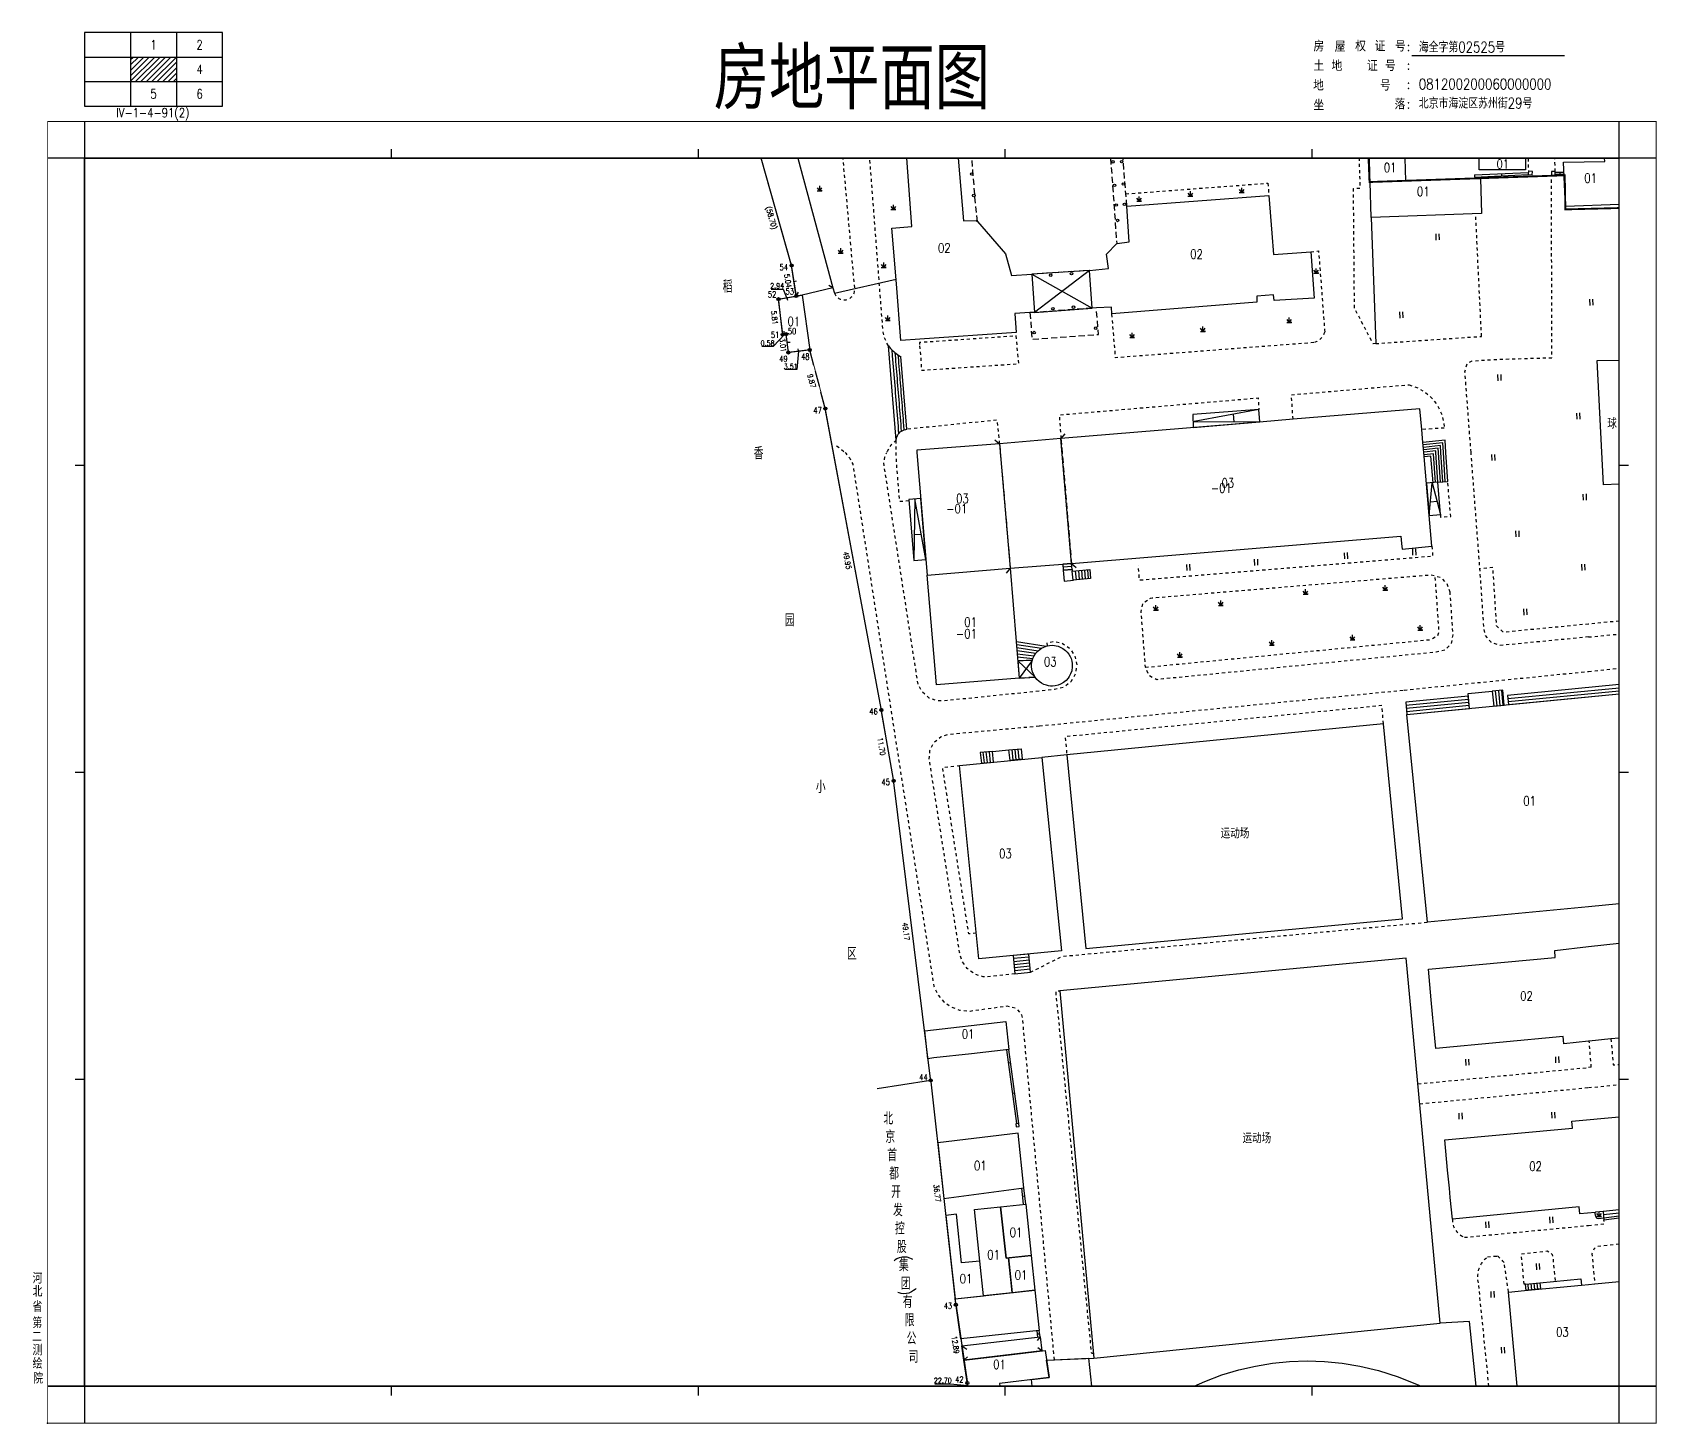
# Model space of a CAD drawing. Extents: x -9390 to -4743, y 24196 to 25839.
# Drawn here: x -7911 to -7382, y 24818 to 25271 of the extents above; entities that cross this region are included whole.
import ezdxf
from ezdxf.enums import TextEntityAlignment as Align

# ---------------------------------------------------------------- set-up
doc = ezdxf.new("R2010")
doc.units = 0
doc.header["$MEASUREMENT"] = 0
for name, pattern in [('X5', [3, 2, -1]), ('X6', [2, 1, -1]), ('X87', [7, 5, -2])]:
    doc.linetypes.add(name, pattern=pattern)
doc.layers.get('0').update_dxf_attribs({"linetype": 'CONTINUOUS'})
for name, color, linetype in [('BOUND', 7, 'CONTINUOUS'), ('DLDW', 14, 'CONTINUOUS'), ('DLSS', 5, 'CONTINUOUS'), ('JMD', 6, 'CONTINUOUS'), ('JZD', 1, 'CONTINUOUS'), ('TK', 7, 'CONTINUOUS'), ('YZH', 2, 'CONTINUOUS'), ('ZBTZ', 5, 'CONTINUOUS')]:
    doc.layers.add(name, color=color, linetype=linetype)
doc.styles.add('1', font='romand.shx', dxfattribs={"width": 0.8, "bigfont": 'hzfs.shx'})
doc.styles.add('HZ', font='rs', dxfattribs={"width": 0.8, "bigfont": 'hztxt'})
doc.styles.add('KHZ', font='rd.shx', dxfattribs={"width": 0.8, "bigfont": 'khz.shx'})
doc.linetypes.add('X19', pattern='A,4.5,[145,symbolx.shx,S=1,R=0,X=0,Y=1],4.5,-0.5,[146,symbolx.shx,S=1,R=0,X=0,Y=0],-0.5', length=10)
doc.linetypes.add('X20', pattern='A,4.5,[145,symbolx.shx,S=1,R=0,X=0,Y=0],4.5,-0.5,[146,symbolx.shx,S=1,R=0,X=0,Y=0],-0.5', length=10)
doc.linetypes.add('X71', pattern='A,5,[150,symbolx.shx,S=1,R=0,X=0,Y=1],5', length=10)
doc.linetypes.add('X72', pattern='A,5,[150,symbolx.shx,S=1,R=0,X=0,Y=0],5', length=10)
doc.linetypes.add('X79', pattern='A,5,[150,symbolx.shx,S=1,R=0,X=0,Y=0],5,[149,symbolx.shx,S=0.25,R=0,X=0,Y=-0.5],1e-08', length=10)

# ---------------------------------------------------------------- blocks, each defined once
blk = doc.blocks.new('GC520')
for p, q in [((-0.56, -1), (-0.56, 1)), ((0.44, -1), (0.44, 1))]:
    blk.add_line(p, q)
blk = doc.blocks.new('GC124')
for p, q in [((0, -0.8), (-0.75, 0.2)), ((0, -0.8), (0, 0.8)), ((0, -0.8), (0.75, 0.2)), ((-0.8, -0.8), (0.75, -0.8)), ((0.8, -0.8), (0, -0.8))]:
    blk.add_line(p, q)
blk = doc.blocks.new('A$C66C8112C')
at = {"linetype": 'CONTINUOUS'}
for p, q in [((12.15, 424.15), (12.15, 0.15)), ((12.15, 424.15), (12.15, 0.15)), ((512.15, 0.15), (512.15, 424.15)), ((512.15, 0.15), (512.15, 424.15)), ((524.15, 412.15), (0.15, 412.15)), ((524.15, 412.15), (0.15, 412.15)), ((524.15, 12.15), (0.15, 12.15)), ((0.15, 12.15), (524.15, 12.15)), ((0.15, 12.15), (524.15, 12.15))]:
    blk.add_line(p, q, dxfattribs=at)
at = {"linetype": 'CONTINUOUS', "const_width": 0.3, "flags": 128}
blk.add_lwpolyline([(0.15, 0.15), (524.15, 0.15), (524.15, 424.15), (0.15, 424.15)], close=True, dxfattribs=at)
at = {"linetype": 'CONTINUOUS', "flags": 128}
for points in [[(112.15, 412.15), (112.15, 415.15)], [(212.15, 412.15), (212.15, 415.15)], [(312.15, 412.15), (312.15, 415.15)], [(412.15, 412.15), (412.15, 415.15)], [(9.15, 312.15), (12.15, 312.15)], [(512.15, 312.15), (515.15, 312.15)], [(9.15, 212.15), (12.15, 212.15)], [(512.15, 212.15), (515.15, 212.15)], [(9.15, 112.15), (12.15, 112.15)], [(512.15, 112.15), (515.15, 112.15)], [(112.15, 9.15), (112.15, 12.15)], [(212.15, 9.15), (212.15, 12.15)], [(312.15, 9.15), (312.15, 12.15)], [(412.15, 9.15), (412.15, 12.15)]]:
    blk.add_lwpolyline(points, dxfattribs=at)

msp = doc.modelspace()

# ---------------------------------------------------------------- linework, layer by layer
at = {"linetype": 'X87', "const_width": 0.6}
msp.add_lwpolyline([(-7394.36, 25214.24), (-7411.9, 25213.79), (-7412.1, 25224.9), (-7475.72, 25222.71), (-7476.03, 25230.43)], dxfattribs=at)
at = {"linetype": 'CONTINUOUS', "flags": 128}
msp.add_lwpolyline([(-7617.32, 24831.19), (-7612.34, 24831.19), (-7606.62, 24830.61)], dxfattribs=at)
at = {"layer": 'BOUND', "linetype": 'CONTINUOUS', "flags": 128}
for points in [[(-7566.97, 25193.91), (-7585.71, 25192.66), (-7584.82, 25180.21), (-7566.02, 25181.66)], [(-7596.25, 25137.44), (-7592.76, 25096.87), (-7572.82, 25098.46), (-7576.23, 25139.17)], [(-7572.62, 25096.47), (-7572.82, 25098.46), (-7575.63, 25098.23), (-7575.48, 25096.23)], [(-7566.56, 25093.56), (-7572.26, 25092.98), (-7572.57, 25095.96), (-7566.8, 25096.45)], [(-7463.91, 25053.27), (-7463.56, 25049.28), (-7443.13, 25051.24), (-7443.52, 25055.25)], [(-7432.31, 25057.16), (-7435.73, 25056.81), (-7435.26, 25052), (-7431.85, 25052.33)], [(-7602.16, 25033.37), (-7598.19, 25033.75), (-7598.57, 25037.23), (-7602.54, 25036.88)], [(-7588.83, 25034.65), (-7592.81, 25034.23), (-7593.17, 25037.71), (-7589.19, 25038.07)], [(-7586.17, 24965.28), (-7586.75, 24971.22), (-7591.79, 24970.73), (-7591.21, 24964.78)], [(-7424.88, 24863.71), (-7420.19, 24864.15), (-7420, 24862.11), (-7424.69, 24861.66)]]:
    msp.add_lwpolyline(points, close=True, dxfattribs=at)
at = {"layer": 'BOUND', "linetype": 'CONTINUOUS'}
msp.add_lwpolyline([(-7585.48, 25063.02), (-7585.7, 25063.97), (-7585.8, 25064.82), (-7585.79, 25065.69), (-7585.59, 25066.88), (-7590.33, 25066.73), (-7589.88, 25061.08), (-7584.69, 25061.46)], close=True, dxfattribs=at)
at = {"layer": 'BOUND', "linetype": 'CONTINUOUS', "flags": 128}
for points in [[(-7394.36, 25059.01), (-7430.76, 25055.45)], [(-7430.76, 25055.45), (-7430.47, 25052.46), (-7394.36, 25055.93)], [(-7394.36, 24887.84), (-7399.55, 24887.31), (-7399.33, 24884.64), (-7394.36, 24885.23)]]:
    msp.add_lwpolyline(points, dxfattribs=at)
at = {"layer": 'DLDW', "linetype": 'CONTINUOUS', "flags": 128}
for points in [[(-7511.45, 25144.55), (-7511.79, 25148.65), (-7533.29, 25146.94), (-7533.13, 25142.74)], [(-7456.29, 25114.09), (-7452.59, 25114.41), (-7453.44, 25124.9), (-7457.19, 25124.58)], [(-7621.92, 25119.62), (-7625.84, 25119.31), (-7624.16, 25099.38), (-7620.28, 25099.7)], [(-7584.71, 24861.67), (-7583.3, 24848.55), (-7608.84, 24845.81), (-7610.7, 24858.88)]]:
    msp.add_lwpolyline(points, close=True, dxfattribs=at)
for points in [[(-7511.79, 25148.65), (-7532.89, 25144.75), (-7511.45, 25144.55)], [(-7520.14, 25147.11), (-7519.93, 25144.63)], [(-7456.29, 25114.09), (-7455.34, 25124.74), (-7452.59, 25114.41)], [(-7620.28, 25099.7), (-7623.88, 25119.47), (-7624.16, 25099.38)], [(-7455.89, 25118.54), (-7453.74, 25118.71)], [(-7624.04, 25107.88), (-7621.79, 25107.97)], [(-7585.62, 24830.43), (-7585.84, 24832.57), (-7580.09, 24833.28), (-7580.92, 24838.89), (-7567.26, 24839.54)], [(-7567.26, 24839.54), (-7566.26, 24830.43)], [(-7532.85, 24830.43), (-7529.37, 24832.01), (-7523.79, 24834.1), (-7518.32, 24835.74), (-7512.85, 24837), (-7507.37, 24837.9), (-7501.82, 24838.45), (-7496.08, 24838.65), (-7490.39, 24838.48), (-7484.65, 24837.92), (-7478.92, 24836.98), (-7472.74, 24835.52), (-7466.33, 24833.49), (-7459.68, 24830.79), (-7458.97, 24830.43)]]:
    msp.add_lwpolyline(points, dxfattribs=at)
at = {"layer": 'DLSS', "linetype": 'X6', "flags": 128}
for points in [[(-7649.99, 25186.52), (-7649.99, 25186.52), (-7649.99, 25186.52), (-7649.91, 25186.29), (-7649.67, 25185.85), (-7649.36, 25185.45), (-7649.01, 25185.1), (-7648.6, 25184.81), (-7648.16, 25184.58), (-7647.69, 25184.42), (-7647.2, 25184.32), (-7646.7, 25184.3), (-7646.2, 25184.36), (-7645.72, 25184.48), (-7645.26, 25184.68), (-7644.83, 25184.94), (-7644.45, 25185.26), (-7644.12, 25185.63), (-7643.84, 25186.05), (-7643.63, 25186.5), (-7643.49, 25186.98), (-7643.42, 25187.47), (-7643.42, 25187.97), (-7643.42, 25188), (-7647.22, 25230.43)], [(-7632.38, 25169.33), (-7632.97, 25170.27), (-7633.73, 25171.99), (-7634.16, 25173.77), (-7634.28, 25175.02), (-7635.42, 25189.82), (-7638.51, 25230.43)], [(-7473.69, 25170.08), (-7474.54, 25170.01), (-7480.61, 25181.63), (-7480.94, 25220.58), (-7478.72, 25220.76), (-7479.01, 25230.43)], [(-7424.02, 25230.43), (-7424.04, 25227.2), (-7423.92, 25226.25)], [(-7415.18, 25226.15), (-7415.35, 25230.43)], [(-7442.63, 25134.64), (-7444.63, 25160.89), (-7443.85, 25163.65), (-7442.31, 25164.44), (-7433.26, 25164.99), (-7416.28, 25165.48), (-7416.45, 25225.01)], [(-7494.86, 25200.02), (-7492.33, 25200.26), (-7491.49, 25189.47), (-7490.36, 25174.54), (-7490.31, 25173.88)], [(-7493.86, 25170.39), (-7501.08, 25169.83), (-7517.03, 25168.63), (-7534.89, 25167.24), (-7554.77, 25165.74), (-7558.44, 25165.45), (-7559.64, 25179.73)], [(-7490.31, 25173.88), (-7490.37, 25173.69), (-7490.55, 25173.22), (-7490.77, 25172.77), (-7491.04, 25172.35), (-7491.35, 25171.96), (-7491.7, 25171.59), (-7492.08, 25171.27), (-7492.49, 25170.99), (-7492.92, 25170.74), (-7493.38, 25170.55), (-7493.86, 25170.39)], [(-7500.64, 25145.44), (-7501.14, 25153.41), (-7462.84, 25156.68)], [(-7462.84, 25156.68), (-7460.02, 25155.68), (-7457.45, 25154.15), (-7455.23, 25152.13), (-7453.45, 25149.72), (-7452.19, 25147.01), (-7451.49, 25144.09), (-7451.35, 25142.57)], [(-7576.12, 25139.18), (-7576.69, 25146.86), (-7511.99, 25152.39), (-7511.79, 25148.65)], [(-7596.21, 25137.44), (-7597, 25145.16), (-7626.49, 25142.15)], [(-7451.35, 25142.57), (-7458.66, 25142.08)], [(-7629.87, 25138.65), (-7631.69, 25136.96), (-7632.89, 25134.9), (-7633.01, 25134.64)], [(-7625.81, 25118.83), (-7628.76, 25118.59), (-7629.77, 25130.98), (-7629.9, 25133.18), (-7629.88, 25134.64), (-7629.87, 25138.65)], [(-7649.33, 25136.79), (-7648.12, 25135.99), (-7646.59, 25134.64)], [(-7646.59, 25134.64), (-7646.37, 25134.4), (-7645.07, 25132.71), (-7644.06, 25130.83), (-7617.68, 24960.8), (-7616.43, 24958.08), (-7614.52, 24955.78), (-7612.09, 24954.03), (-7609.3, 24952.96), (-7606.32, 24952.64), (-7605.86, 24952.66), (-7593.84, 24954.31), (-7590.97, 24953.69), (-7589.09, 24951.42), (-7588.82, 24949.96), (-7578.46, 24839)], [(-7580.59, 25071.64), (-7580.74, 25072.67), (-7578.72, 25073.03), (-7575.79, 25072.52), (-7573.37, 25070.78), (-7571.74, 25068.28), (-7571.09, 25065.37), (-7571.58, 25062.43), (-7573.07, 25059.85), (-7575.43, 25058.04), (-7578.34, 25057.36), (-7614.61, 25053.65), (-7616.3, 25053.68), (-7619.13, 25054.61), (-7621.41, 25056.54), (-7622.81, 25059.17), (-7633.98, 25131.29), (-7633.57, 25133.14), (-7633.01, 25134.64)], [(-7404.35, 25074.5), (-7433.37, 25071.71), (-7436.12, 25072.76), (-7438, 25075.05), (-7438.48, 25077.98), (-7439.74, 25096.7), (-7442.63, 25134.64)], [(-7452.59, 25114.41), (-7452.55, 25113.56), (-7449.27, 25113.8), (-7450.25, 25125.18)], [(-7455.43, 25104.06), (-7455.12, 25100.78), (-7550.63, 25092.95), (-7551.1, 25097.84)], [(-7449.57, 25089.26), (-7448.61, 25075.19), (-7449.09, 25072.38), (-7451.1, 25070.22), (-7453.98, 25069.55), (-7542.88, 25060.83), (-7544.98, 25060.56), (-7547.59, 25061.91), (-7548.7, 25064.63), (-7550.11, 25082.75), (-7549.54, 25085.61), (-7547.08, 25087.19), (-7546.56, 25087.24), (-7455.61, 25094.77), (-7452.74, 25094.01), (-7450.55, 25091.99), (-7449.57, 25089.26)], [(-7394.36, 25079.68), (-7404.35, 25078.71), (-7431.57, 25076.08), (-7432.24, 25076.15), (-7434.3, 25078.13), (-7435.5, 25097.14), (-7439.74, 25096.7)], [(-7548.7, 25064.63), (-7455.99, 25073.64), (-7453.46, 25074.98), (-7453.05, 25076.33), (-7454.33, 25094.43)], [(-7404.35, 25074.5), (-7394.36, 25075.45)], [(-7464.42, 25057.21), (-7404.35, 25063.29)], [(-7404.35, 25063.29), (-7394.36, 25064.3)], [(-7583.23, 25045.54), (-7464.42, 25057.21)], [(-7471.15, 25046.18), (-7471.69, 25052.14), (-7574.87, 25042), (-7574.33, 25036.06)], [(-7591.21, 24964.78), (-7600.62, 24963.7), (-7601.55, 24963.78), (-7604.39, 24964.69), (-7606.79, 24966.47), (-7608.48, 24968.93), (-7609.27, 24971.81), (-7619.13, 25034.57), (-7618.95, 25037.54), (-7617.6, 25040.19), (-7615.29, 25042.08), (-7612.94, 25042.82), (-7583.23, 25045.54)], [(-7603.86, 24978.02), (-7606.27, 24977.78), (-7614.8, 25031.95), (-7609.28, 25032.69)], [(-7586.17, 24965.28), (-7575.92, 24970.46), (-7456.81, 24981.59)], [(-7565.62, 24841.09), (-7566.23, 24841.04), (-7577.87, 24959.13), (-7576.58, 24959.22)], [(-7403.47, 24934.35), (-7404.13, 24942.81)], [(-7397.07, 24943.57), (-7396.29, 24935.09), (-7394.36, 24935.27)], [(-7459.92, 24928.92), (-7404.35, 24934.26)], [(-7403.47, 24934.35), (-7404.35, 24934.26)], [(-7459.32, 24922.43), (-7404.35, 24927.71)], [(-7404.35, 24927.71), (-7394.36, 24928.67)], [(-7448.72, 24884.88), (-7448.72, 24884.38), (-7448.68, 24883.88), (-7448.59, 24883.39), (-7448.47, 24882.91), (-7448.31, 24882.43), (-7448.11, 24881.98), (-7447.87, 24881.54), (-7447.6, 24881.12), (-7447.29, 24880.72), (-7446.96, 24880.35), (-7446.59, 24880.01), (-7446.2, 24879.7), (-7445.78, 24879.42), (-7445.35, 24879.18), (-7444.8, 24878.94)], [(-7404.35, 24882.8), (-7399.21, 24883.29), (-7399.33, 24884.64)], [(-7444.8, 24878.94), (-7404.35, 24882.8)], [(-7440.21, 24864.1), (-7440.31, 24864.59), (-7440.38, 24865.08), (-7440.43, 24865.58), (-7440.44, 24866.08), (-7440.42, 24866.58), (-7440.37, 24867.08), (-7440.3, 24867.57), (-7440.19, 24868.06), (-7440.05, 24868.54), (-7439.89, 24869.01), (-7439.7, 24869.47), (-7439.47, 24869.92), (-7439.23, 24870.36), (-7438.96, 24870.78), (-7438.66, 24871.18), (-7438.34, 24871.56), (-7437.99, 24871.93), (-7437.63, 24872.27), (-7437.26, 24872.58)], [(-7437.26, 24872.58), (-7434.13, 24872.84)], [(-7431.83, 24870.75), (-7432.24, 24871.21), (-7432.59, 24871.57), (-7432.95, 24871.91), (-7433.33, 24872.24), (-7433.72, 24872.55), (-7434.13, 24872.84)], [(-7425.32, 24863.67), (-7426.27, 24873.59), (-7417.89, 24874.5), (-7416.85, 24874.02), (-7416.21, 24873.34), (-7415.98, 24872.38), (-7415.24, 24864.62)], [(-7394.36, 24876.67), (-7401.58, 24875.95), (-7402.63, 24875.12), (-7403.26, 24873.51), (-7402.33, 24863.8)], [(-7430.45, 24861.11), (-7431.83, 24870.75)], [(-7436.82, 24830.43), (-7440.21, 24864.1)], [(-7424.88, 24863.71), (-7425.32, 24863.67)]]:
    msp.add_lwpolyline(points, dxfattribs=at)
at = {"layer": 'DLSS', "linetype": 'X6'}
for points in [[(-7555.1, 25218.86), (-7508.81, 25222.34)], [(-7508.81, 25222.34), (-7508.5, 25218.36)], [(-7473.69, 25170.08), (-7439.22, 25172.44), (-7441.14, 25212.41)]]:
    msp.add_lwpolyline(points, dxfattribs=at)
at = {"layer": 'DLSS', "linetype": 'X6', "flags": 128}
msp.add_lwpolyline([(-7622.27, 25169.4), (-7621.92, 25165.45), (-7621.69, 25161.39), (-7611.87, 25162.04), (-7597, 25163.06), (-7589.97, 25163.54), (-7590.81, 25172.56), (-7604.68, 25171.6), (-7622.28, 25170.4)], close=True, dxfattribs=at)
at = {"layer": 'JMD', "linetype": 'CONTINUOUS'}
for p, q in [((-7662.45, 25185.56), (-7661.75, 25186.79)), ((-7650.52, 25188.22), (-7651.89, 25189.03)), ((-7583.05, 24846.53), (-7584.04, 24845.27)), ((-7608.51, 24843.53), (-7606.93, 24842.47)), ((-7582.49, 24841.97), (-7583.76, 24842.96)), ((-7607.83, 24838.87), (-7606.66, 24840.05))]:
    msp.add_line(p, q, dxfattribs=at)
at = {"layer": 'JMD', "linetype": 'CONTINUOUS', "flags": 128}
msp.add_lwpolyline([(-7661.98, 25230.43), (-7650.52, 25188.22), (-7660.58, 25185.81), (-7662.45, 25185.56), (-7662.45, 25185.56), (-7664.01, 25195.51), (-7664.01, 25195.51), (-7664.01, 25195.51), (-7664.01, 25195.51), (-7664.01, 25195.51), (-7664.01, 25195.51), (-7673.93, 25230.43)], dxfattribs=at)
at = {"layer": 'JMD', "linetype": 'CONTINUOUS'}
for points in [[(-7631.33, 25207.71), (-7624.81, 25208.25), (-7626.47, 25230.43)], [(-7609.76, 25230.43), (-7608.03, 25210.02), (-7603.85, 25210.19), (-7603.47, 25209.81), (-7594.35, 25199.3), (-7592.36, 25192.24), (-7585.71, 25192.66), (-7584.82, 25180.21), (-7586.34, 25180.16), (-7591.28, 25179.86), (-7590.87, 25173.7), (-7622.21, 25171.48), (-7628.41, 25171.07), (-7629.84, 25189.55), (-7631.33, 25207.71)], [(-7464.22, 25230.43), (-7463.98, 25223.11), (-7475.49, 25222.69), (-7475.57, 25224.94), (-7475.76, 25230.43)], [(-7439.99, 25226.7), (-7439.97, 25230.43)], [(-7424.88, 25230.43), (-7424.86, 25226.7), (-7430.12, 25226.72), (-7439.99, 25226.7)], [(-7411.88, 25214.77), (-7412.51, 25229.23), (-7399.09, 25229.35), (-7399.12, 25230.43)], [(-7394.36, 25215.36), (-7411.88, 25214.77)], [(-7404.35, 24986.58), (-7456.81, 24981.59), (-7463.56, 25049.28), (-7404.35, 25054.97), (-7394.36, 25055.93)], [(-7394.36, 24987.53), (-7404.35, 24986.58)], [(-7394.36, 24943.86), (-7397.07, 24943.57), (-7404.13, 24942.81), (-7404.35, 24942.79), (-7412.38, 24941.92), (-7412.65, 24944.33), (-7454.15, 24940.49), (-7454.76, 24947.16), (-7455.1, 24950.39), (-7455.23, 24951.6), (-7455.64, 24956.3), (-7456.53, 24966.26), (-7415.23, 24970.1), (-7415.37, 24972.39), (-7404.35, 24973.63)], [(-7404.35, 24973.63), (-7394.36, 24974.75)], [(-7407.15, 24886.56), (-7407.42, 24888.85), (-7448.72, 24884.88), (-7449.4, 24891.87), (-7449.67, 24894.91), (-7449.8, 24895.93), (-7450.28, 24900.82), (-7451.23, 24910.66), (-7409.56, 24914.48), (-7409.82, 24916.78), (-7394.36, 24918.2)], [(-7394.36, 24887.84), (-7399.55, 24887.31), (-7402.09, 24887.09), (-7402.22, 24887.07), (-7407.15, 24886.56)], [(-7427.6, 24830.43), (-7430.45, 24861.11), (-7425.24, 24861.61), (-7406.67, 24863.38), (-7404.35, 24863.61)], [(-7404.35, 24863.61), (-7402.33, 24863.8), (-7394.36, 24864.56)], [(-7607.83, 24838.87), (-7594.84, 24840.46), (-7581.39, 24842.11), (-7580.09, 24833.28), (-7596.25, 24831.3), (-7596.13, 24830.43)], [(-7606.6, 24830.43), (-7607.83, 24838.87)]]:
    msp.add_lwpolyline(points, dxfattribs=at)
for points in [[(-7475.49, 25222.69), (-7463.98, 25223.11), (-7439.53, 25223.85), (-7439.53, 25223.85), (-7439.19, 25212.48), (-7475.19, 25211.14)], [(-7566.97, 25193.91), (-7560.77, 25194.52), (-7561.38, 25199.22), (-7558.07, 25202.7), (-7557.88, 25202.7), (-7554.02, 25203.19), (-7554.78, 25214.87), (-7508.5, 25218.36), (-7507.55, 25206.1), (-7507.01, 25199.12), (-7494.86, 25200.02), (-7493.79, 25184.91), (-7506.83, 25184.07), (-7507.01, 25185.91), (-7512.4, 25185.49), (-7512.41, 25183.59), (-7559.64, 25179.73), (-7559.82, 25181.95), (-7564.69, 25181.72), (-7566.02, 25181.66)], [(-7668.25, 25184.55), (-7662.45, 25185.56), (-7662.73, 25185.52), (-7660.58, 25185.81), (-7658.07, 25168), (-7665.03, 25167.17), (-7665.74, 25173.15), (-7666.9, 25173.02)], [(-7619.86, 25094.59), (-7592.76, 25096.87), (-7589.88, 25061.08), (-7616.79, 25058.87)], [(-7585.8, 25064.82), (-7585.79, 25065.69), (-7585.59, 25066.88), (-7585.39, 25067.49), (-7584.99, 25068.36), (-7584.43, 25069.21), (-7583.67, 25070.04), (-7582.63, 25070.82), (-7581.05, 25071.52), (-7580.59, 25071.64), (-7579.93, 25071.75), (-7578.97, 25071.79), (-7577.13, 25071.47), (-7575.61, 25070.76), (-7574.73, 25070.09), (-7574.18, 25069.54), (-7573.7, 25068.92), (-7573.23, 25068.12), (-7572.94, 25067.46), (-7572.69, 25066.62), (-7572.57, 25065.91), (-7572.54, 25064.77), (-7572.74, 25063.5), (-7573.09, 25062.48), (-7573.56, 25061.6), (-7573.94, 25061.06), (-7574.59, 25060.35), (-7575.38, 25059.71), (-7576.35, 25059.14), (-7577.1, 25058.85), (-7578.1, 25058.6), (-7578.98, 25058.52), (-7579.68, 25058.53), (-7580.34, 25058.62), (-7580.98, 25058.76), (-7581.83, 25059.07), (-7582.56, 25059.44), (-7583.37, 25060.01), (-7584.1, 25060.7), (-7584.69, 25061.46), (-7585.07, 25062.21), (-7585.48, 25063.02), (-7585.7, 25063.97)], [(-7609.28, 25032.69), (-7582.5, 25035.26), (-7576.1, 24972.25), (-7603.03, 24969.64)], [(-7620.63, 24946.22), (-7594.2, 24949.2), (-7593.23, 24940.11), (-7605.38, 24938.74), (-7617.62, 24937.36), (-7619.66, 24937.13)], [(-7602.64, 24871.21), (-7604.43, 24887.97), (-7595.88, 24888.89), (-7594.08, 24872.13), (-7593.38, 24872.2), (-7592.16, 24860.87), (-7601.42, 24859.88)], [(-7602.64, 24871.21), (-7608.6, 24870.57), (-7610.31, 24886.47), (-7613.75, 24886.05), (-7610.7, 24858.88), (-7601.42, 24859.88)]]:
    msp.add_lwpolyline(points, close=True, dxfattribs=at)
at = {"layer": 'JMD', "linetype": 'CONTINUOUS', "flags": 128}
for points in [[(-7458.05, 25134.64), (-7458.32, 25137.84), (-7458.66, 25142.08), (-7459.27, 25148.87), (-7500.64, 25145.44), (-7511.57, 25144.53), (-7576.23, 25139.17), (-7596.25, 25137.44), (-7623.2, 25135.31), (-7623.15, 25134.64), (-7619.86, 25094.59), (-7592.76, 25096.87), (-7572.82, 25098.46), (-7465.46, 25107.34), (-7465.24, 25104.96), (-7465.07, 25103.16), (-7455.43, 25104.06), (-7456.29, 25114.09)], [(-7616.4, 24909.66), (-7614.37, 24891.61), (-7588.29, 24895.05), (-7590.17, 24912.9)], [(-7595.88, 24888.89), (-7587.73, 24889.77), (-7585.92, 24873.01), (-7594.08, 24872.13)], [(-7593.38, 24872.2), (-7585.92, 24873.01), (-7584.71, 24861.67), (-7592.16, 24860.87), (-7592.62, 24865.15)], [(-7608.51, 24843.53), (-7583.05, 24846.53), (-7582.49, 24841.97), (-7607.83, 24838.87), (-7608.51, 24843.53)]]:
    msp.add_lwpolyline(points, close=True, dxfattribs=at)
at = {"layer": 'JZD', "linetype": 'CONTINUOUS', "const_width": 0.3, "flags": 128}
for points in [[(-7664.15, 25195.99), (-7673.93, 25230.43)], [(-7662.53, 25186.05), (-7663.94, 25195.01)], [(-7667.75, 25184.63), (-7662.95, 25185.47)], [(-7666.95, 25173.51), (-7668.19, 25184.05)], [(-7666.24, 25173.09), (-7666.4, 25173.07)], [(-7665.09, 25167.67), (-7665.68, 25172.66)], [(-7658.56, 25167.94), (-7664.53, 25167.23)], [(-7634.82, 25051.19), (-7652.91, 25148.42)], [(-7630.84, 25028.12), (-7634.65, 25050.2)], [(-7618.74, 24930.54), (-7630.7, 25027.13)], [(-7610.54, 24857.46), (-7618.63, 24929.54)], [(-7606.81, 24831.95), (-7610.41, 24856.47)], [(-7606.59, 24830.43), (-7606.66, 24830.96)]]:
    msp.add_lwpolyline(points, dxfattribs=at)
at = {"layer": 'JZD', "linetype": 'X72', "flags": 128}
for points in [[(-7664.15, 25195.99), (-7673.93, 25230.43)], [(-7662.53, 25186.05), (-7663.94, 25195.01)], [(-7666.95, 25173.51), (-7668.19, 25184.05)]]:
    msp.add_lwpolyline(points, dxfattribs=at)
at = {"layer": 'JZD', "linetype": 'CONTINUOUS', "flags": 128}
for points in [[(-7663.16, 25190.34), (-7662.37, 25190.47)], [(-7670.68, 25187.85), (-7666.69, 25187.85), (-7665.68, 25185.05)], [(-7665.52, 25185.01), (-7665.34, 25184.2)], [(-7673.67, 25169.26), (-7669.84, 25169.26), (-7666.25, 25173.01)], [(-7666.29, 25173.12), (-7666.44, 25174.11)], [(-7665.38, 25170.51), (-7664.42, 25170.59)], [(-7661.7, 25167.56), (-7662.28, 25161.61), (-7666.15, 25161.61)], [(-7661.74, 25167.69), (-7661.85, 25168.42)], [(-7619.43, 24929.88), (-7636.07, 24927.34)]]:
    msp.add_lwpolyline(points, dxfattribs=at)
at = {"layer": 'JZD', "linetype": 'X87', "const_width": 0.3, "flags": 128}
msp.add_lwpolyline([(-7653.13, 25149.39), (-7657.94, 25167.51)], dxfattribs=at)
at = {"layer": 'JZD', "linetype": 'X87', "flags": 128}
msp.add_lwpolyline([(-7653.13, 25149.39), (-7657.94, 25167.51)], dxfattribs=at)
at = {"layer": 'JZD', "linetype": 'X79', "flags": 128}
for points in [[(-7634.82, 25051.19), (-7652.91, 25148.42)], [(-7630.84, 25028.12), (-7634.65, 25050.2)], [(-7618.74, 24930.54), (-7630.7, 25027.13)]]:
    msp.add_lwpolyline(points, dxfattribs=at)
at = {"layer": 'JZD', "linetype": 'X71', "flags": 128}
for points in [[(-7618.63, 24929.54), (-7610.54, 24857.46)], [(-7610.41, 24856.47), (-7606.81, 24831.95)], [(-7606.66, 24830.96), (-7606.59, 24830.43)]]:
    msp.add_lwpolyline(points, dxfattribs=at)
at = {"layer": 'JZD', "linetype": 'CONTINUOUS'}
for centre, radius in [((-7664.01, 25195.51), 0.5), ((-7664.01, 25195.51), 0.4), ((-7664.01, 25195.51), 0.4), ((-7664.01, 25195.51), 0.4), ((-7668.25, 25184.55), 0.5), ((-7668.25, 25184.55), 0.4), ((-7668.25, 25184.55), 0.4), ((-7662.45, 25185.56), 0.5), ((-7662.45, 25185.56), 0.4), ((-7662.45, 25185.56), 0.4), ((-7666.9, 25173.02), 0.5), ((-7666.9, 25173.02), 0.4), ((-7666.9, 25173.02), 0.4), ((-7665.74, 25173.15), 0.5), ((-7665.74, 25173.15), 0.4), ((-7665.74, 25173.15), 0.4), ((-7665.03, 25167.17), 0.5), ((-7665.03, 25167.17), 0.4), ((-7665.03, 25167.17), 0.4), ((-7658.07, 25168), 0.5), ((-7658.07, 25168), 0.4), ((-7658.07, 25168), 0.4), ((-7653, 25148.91), 0.5), ((-7653, 25148.91), 0.4), ((-7653, 25148.91), 0.4), ((-7634.73, 25050.7), 0.5), ((-7634.73, 25050.7), 0.4), ((-7634.73, 25050.7), 0.4), ((-7630.76, 25027.63), 0.5), ((-7630.76, 25027.63), 0.4), ((-7630.76, 25027.63), 0.4), ((-7618.68, 24930.04), 0.5), ((-7618.68, 24930.04), 0.5), ((-7618.68, 24930.04), 0.4), ((-7610.48, 24856.97), 0.5), ((-7610.48, 24856.97), 0.5), ((-7606.74, 24831.46), 0.5), ((-7606.74, 24831.46), 0.5)]:
    msp.add_circle(centre, radius, dxfattribs=at)
for p in [(-7664.01, 25195.51), (-7664.01, 25195.51), (-7664.01, 25195.51), (-7662.45, 25185.56), (-7662.45, 25185.56), (-7662.45, 25185.56), (-7662.45, 25185.56), (-7662.45, 25185.56), (-7662.45, 25185.56), (-7668.25, 25184.55), (-7668.25, 25184.55), (-7668.25, 25184.55), (-7668.25, 25184.55), (-7668.25, 25184.55), (-7668.25, 25184.55), (-7666.9, 25173.02), (-7666.9, 25173.02), (-7666.9, 25173.02), (-7666.9, 25173.02), (-7666.9, 25173.02), (-7666.9, 25173.02), (-7665.74, 25173.15), (-7665.74, 25173.15), (-7665.74, 25173.15), (-7665.74, 25173.15), (-7665.74, 25173.15), (-7665.74, 25173.15), (-7665.03, 25167.17), (-7665.03, 25167.17), (-7665.03, 25167.17), (-7665.03, 25167.17), (-7665.03, 25167.17), (-7665.03, 25167.17), (-7658.07, 25168), (-7658.07, 25168), (-7658.07, 25168), (-7658.07, 25168), (-7658.07, 25168), (-7658.07, 25168), (-7653, 25148.91), (-7653, 25148.91), (-7653, 25148.91), (-7634.73, 25050.7), (-7634.73, 25050.7), (-7634.73, 25050.7), (-7630.76, 25027.63), (-7630.76, 25027.63), (-7630.76, 25027.63), (-7618.68, 24930.04), (-7618.68, 24930.04), (-7618.68, 24930.04), (-7618.68, 24930.04), (-7610.48, 24856.97), (-7610.48, 24856.97), (-7610.48, 24856.97), (-7610.48, 24856.97), (-7606.74, 24831.46), (-7606.74, 24831.46), (-7606.74, 24831.46), (-7606.74, 24831.46)]:
    msp.add_point(p, dxfattribs=at)
at = {"layer": 'TK', "linetype": 'CONTINUOUS'}
for p, q in [((-7879.36, 25271.43), (-7879.36, 25247.43)), ((-7864.36, 25271.43), (-7864.36, 25247.43)), ((-7894.36, 25263.43), (-7849.36, 25263.43)), ((-7879.36, 25255.55), (-7871.48, 25263.43)), ((-7879.36, 25257.32), (-7873.25, 25263.43)), ((-7879.36, 25259.08), (-7875.02, 25263.43)), ((-7879.36, 25260.85), (-7876.79, 25263.43)), ((-7879.36, 25262.62), (-7878.55, 25263.43)), ((-7877.72, 25255.43), (-7869.72, 25263.43)), ((-7875.95, 25255.43), (-7867.95, 25263.43)), ((-7874.18, 25255.43), (-7866.18, 25263.43)), ((-7872.41, 25255.43), (-7864.41, 25263.43)), ((-7870.64, 25255.43), (-7864.36, 25261.71)), ((-7868.88, 25255.43), (-7864.36, 25259.94)), ((-7461.88, 25263.92), (-7412.24, 25263.92)), ((-7894.36, 25255.43), (-7849.36, 25255.43)), ((-7867.11, 25255.43), (-7864.36, 25258.17)), ((-7865.34, 25255.43), (-7864.36, 25256.41)), ((-7894.36, 25230.43), (-7394.36, 25230.43)), ((-7894.36, 24830.43), (-7894.36, 25230.43)), ((-7394.36, 24830.43), (-7394.36, 25230.43)), ((-7894.36, 24830.43), (-7394.36, 24830.43))]:
    msp.add_line(p, q, dxfattribs=at)
at = {"layer": 'TK', "linetype": 'CONTINUOUS', "flags": 128}
msp.add_lwpolyline([(-7894.36, 25247.43), (-7849.36, 25247.43), (-7849.36, 25271.43), (-7894.36, 25271.43)], close=True, dxfattribs=at)
at = {"layer": 'TK', "linetype": 'CONTINUOUS'}
msp.add_point((-7906.36, 24818.43), dxfattribs=at)
at = {"layer": 'YZH', "linetype": 'X5'}
for p, q in [((-7566.97, 25193.91), (-7585.71, 25192.66)), ((-7566.02, 25181.66), (-7584.82, 25180.21)), ((-7597.78, 25138.73), (-7596.25, 25137.44)), ((-7596.25, 25137.44), (-7592.76, 25096.87)), ((-7574.94, 25140.7), (-7576.23, 25139.17)), ((-7576.23, 25139.17), (-7572.82, 25098.46)), ((-7592.76, 25096.87), (-7594.05, 25095.34)), ((-7572.82, 25098.46), (-7571.29, 25097.17)), ((-7585.59, 25066.88), (-7590.33, 25066.73)), ((-7584.69, 25061.46), (-7589.88, 25061.08))]:
    msp.add_line(p, q, dxfattribs=at)
at = {"layer": 'YZH', "linetype": 'CONTINUOUS'}
for p, q in [((-7585.71, 25192.66), (-7566.02, 25181.66)), ((-7566.97, 25193.91), (-7584.82, 25180.21)), ((-7572.72, 25097.46), (-7575.56, 25097.23)), ((-7572.62, 25096.47), (-7575.48, 25096.23)), ((-7571.2, 25093.09), (-7571.45, 25096.06)), ((-7570.21, 25093.19), (-7570.45, 25096.14)), ((-7569.21, 25093.29), (-7569.46, 25096.23)), ((-7568.22, 25093.4), (-7568.46, 25096.31)), ((-7567.22, 25093.5), (-7567.46, 25096.39)), ((-7590.33, 25066.73), (-7584.69, 25061.46)), ((-7585.59, 25066.88), (-7589.88, 25061.08)), ((-7430.66, 25054.45), (-7394.36, 25057.98)), ((-7463.83, 25052.27), (-7443.42, 25054.25)), ((-7463.74, 25051.28), (-7443.33, 25053.24)), ((-7434.74, 25056.91), (-7434.27, 25052.1)), ((-7433.74, 25057.01), (-7433.27, 25052.19)), ((-7432.74, 25057.11), (-7432.28, 25052.29)), ((-7430.57, 25053.46), (-7394.36, 25056.95)), ((-7463.65, 25050.28), (-7443.23, 25052.24)), ((-7601.17, 25033.46), (-7601.55, 25036.96)), ((-7600.18, 25033.56), (-7600.56, 25037.05)), ((-7599.18, 25033.66), (-7599.56, 25037.14)), ((-7591.81, 25034.34), (-7592.18, 25037.8)), ((-7590.82, 25034.44), (-7591.18, 25037.89)), ((-7589.82, 25034.55), (-7590.18, 25037.98)), ((-7586.65, 24970.22), (-7591.69, 24969.73)), ((-7586.55, 24969.23), (-7591.6, 24968.73)), ((-7586.46, 24968.23), (-7591.5, 24967.74)), ((-7586.36, 24967.24), (-7591.4, 24966.74)), ((-7586.26, 24966.24), (-7591.31, 24965.74)), ((-7394.36, 24886.82), (-7399.47, 24886.26)), ((-7394.36, 24885.8), (-7399.38, 24885.22))]:
    msp.add_line(p, q, dxfattribs=at)
at = {"layer": 'YZH', "linetype": 'X5', "flags": 128}
for points in [[(-7603.47, 25209.81), (-7604.08, 25215.66), (-7605.25, 25230.43)], [(-7560.1, 25230.43), (-7559.55, 25223.27), (-7558.07, 25202.7)], [(-7554.78, 25214.87), (-7556.01, 25230.43)], [(-7586.34, 25180.16), (-7586.1, 25177.11), (-7585.73, 25171.46), (-7564.04, 25173.02), (-7564.69, 25181.52)]]:
    msp.add_lwpolyline(points, dxfattribs=at)
at = {"layer": 'YZH', "linetype": 'CONTINUOUS', "flags": 128}
for points in [[(-7441.5, 25225.03), (-7424.02, 25225.8)], [(-7441.5, 25225.03), (-7441.46, 25224.33)], [(-7441.46, 25224.33), (-7423.98, 25225.11)], [(-7432.76, 25225.42), (-7432.72, 25224.72)], [(-7415.19, 25225.92), (-7412.32, 25225.95)], [(-7415.19, 25225.22), (-7412.32, 25225.25)], [(-7413.76, 25225.93), (-7413.75, 25225.23)], [(-7632.38, 25169.33), (-7632.09, 25168.92), (-7631.77, 25168.53), (-7631.44, 25168.16), (-7631.1, 25167.8), (-7630.73, 25167.46), (-7630.35, 25167.13), (-7629.95, 25166.83), (-7629.54, 25166.54), (-7629.12, 25166.27), (-7628.69, 25166.02), (-7628.35, 25165.85)], [(-7629.87, 25138.65), (-7632.38, 25169.33)], [(-7631.34, 25168.05), (-7631.18, 25166.1), (-7631.08, 25164.89), (-7630.99, 25163.68), (-7630.89, 25162.47), (-7630.79, 25161.27), (-7630.69, 25160.06), (-7630.59, 25158.85), (-7630.5, 25157.64), (-7630.4, 25156.43), (-7630.3, 25155.23), (-7630.2, 25154.02), (-7630.1, 25152.81), (-7630, 25151.6), (-7629.91, 25150.4), (-7629.81, 25149.19), (-7629.71, 25147.98), (-7629.61, 25146.77), (-7629.51, 25145.57), (-7629.42, 25144.36), (-7629.32, 25143.15), (-7629.22, 25141.94), (-7629.12, 25140.73)], [(-7630.33, 25167.11), (-7630.19, 25165.42), (-7630.1, 25164.29), (-7630.01, 25163.15), (-7629.92, 25162.01), (-7629.83, 25160.87), (-7629.73, 25159.74), (-7629.64, 25158.6), (-7629.55, 25157.46), (-7629.46, 25156.32), (-7629.37, 25155.19), (-7629.28, 25154.05), (-7629.18, 25152.91), (-7629.09, 25151.77), (-7629, 25150.64), (-7628.91, 25149.5), (-7628.82, 25148.36), (-7628.73, 25147.23), (-7628.64, 25146.09), (-7628.54, 25144.95), (-7628.45, 25143.81), (-7628.36, 25142.68), (-7628.27, 25141.54)], [(-7629.33, 25166.4), (-7629.2, 25164.75), (-7629.12, 25163.69), (-7629.03, 25162.62), (-7628.95, 25161.55), (-7628.86, 25160.48), (-7628.78, 25159.42), (-7628.69, 25158.35), (-7628.61, 25157.28), (-7628.52, 25156.21), (-7628.44, 25155.15), (-7628.35, 25154.08), (-7628.27, 25153.01), (-7628.18, 25151.95), (-7628.1, 25150.88), (-7628.01, 25149.81), (-7627.93, 25148.74), (-7627.84, 25147.68), (-7627.76, 25146.61), (-7627.67, 25145.54), (-7627.59, 25144.48), (-7627.5, 25143.41), (-7627.39, 25141.97)], [(-7626.49, 25142.15), (-7628.35, 25165.85)], [(-7629.87, 25138.65), (-7629.82, 25139.15), (-7629.7, 25139.64), (-7629.51, 25140.1), (-7629.26, 25140.53), (-7628.96, 25140.93), (-7628.6, 25141.28), (-7628.2, 25141.58), (-7627.77, 25141.82), (-7627.3, 25142), (-7626.81, 25142.11), (-7626.49, 25142.15)], [(-7453.44, 25124.9), (-7450.25, 25125.18), (-7450.86, 25134.64), (-7451.12, 25138.67), (-7458.32, 25137.84)], [(-7451.05, 25125.11), (-7451.66, 25134.64), (-7451.86, 25137.78), (-7458.23, 25137.05)], [(-7451.85, 25125.04), (-7452.46, 25134.64), (-7452.61, 25136.89), (-7458.14, 25136.25)], [(-7452.64, 25124.97), (-7453.27, 25134.64), (-7453.35, 25136), (-7458.05, 25135.46)], [(-7453.44, 25124.9), (-7454.07, 25134.64), (-7454.1, 25135.11), (-7457.96, 25134.66)], [(-7454.95, 25124.77), (-7455.69, 25133.37), (-7457.92, 25133.17)], [(-7454.24, 25124.84), (-7454.84, 25134.21), (-7457.87, 25133.87)], [(-7572.62, 25096.47), (-7572.82, 25098.46), (-7575.63, 25098.23), (-7575.48, 25096.23)], [(-7575.48, 25096.23), (-7575.19, 25092.69), (-7572.2, 25092.99)], [(-7572.62, 25096.47), (-7572.57, 25095.96)], [(-7566.56, 25093.56), (-7572.26, 25092.98), (-7572.57, 25095.96), (-7566.8, 25096.45)], [(-7590.7, 25073.06), (-7581.05, 25071.52)], [(-7590.64, 25072.06), (-7582.63, 25070.82)], [(-7590.58, 25071.06), (-7583.67, 25070.04)], [(-7590.52, 25070.06), (-7584.43, 25069.21)], [(-7590.46, 25069.06), (-7584.99, 25068.36)], [(-7590.44, 25068.09), (-7590.4, 25068.07), (-7585.39, 25067.49)], [(-7463.91, 25053.27), (-7463.56, 25049.28), (-7443.13, 25051.24), (-7443.52, 25055.25)], [(-7443.6, 25056.07), (-7435.73, 25056.81)], [(-7443.13, 25051.24), (-7443.6, 25056.07)], [(-7432.31, 25057.16), (-7435.73, 25056.81), (-7435.26, 25052), (-7431.85, 25052.33)], [(-7430.76, 25055.45), (-7430.47, 25052.46), (-7394.36, 25055.93)], [(-7602.16, 25033.37), (-7598.19, 25033.75), (-7598.57, 25037.23), (-7602.54, 25036.88)], [(-7598.57, 25037.23), (-7593.17, 25037.71)], [(-7588.83, 25034.65), (-7592.81, 25034.23), (-7593.17, 25037.71), (-7589.19, 25038.07)], [(-7586.17, 24965.28), (-7586.75, 24971.22), (-7591.79, 24970.73), (-7591.21, 24964.78)], [(-7590.63, 24915.96), (-7593.92, 24940.01)], [(-7589.94, 24916.06), (-7593.23, 24940.11)], [(-7593.34, 24935.78), (-7592.65, 24935.87)], [(-7591.99, 24925.87), (-7591.29, 24925.97)], [(-7588.43, 24889.7), (-7588.98, 24894.97)], [(-7587.73, 24889.77), (-7588.29, 24895.05)], [(-7588.71, 24892.34), (-7588.01, 24892.41)], [(-7394.36, 24887.84), (-7399.55, 24887.31), (-7399.33, 24884.64)], [(-7424.88, 24863.71), (-7420.19, 24864.15)], [(-7424.17, 24863.78), (-7423.98, 24861.72)], [(-7423.18, 24863.87), (-7422.98, 24861.82)], [(-7422.18, 24863.96), (-7421.99, 24861.92)], [(-7421.19, 24864.05), (-7420.99, 24862.01)], [(-7420.19, 24864.15), (-7406.87, 24865.42), (-7406.67, 24863.38)], [(-7420.19, 24864.15), (-7420, 24862.11)], [(-7583.75, 24846.44), (-7584, 24848.46)], [(-7583.87, 24847.45), (-7583.18, 24847.54)], [(-7583.05, 24846.53), (-7583.3, 24848.55)]]:
    msp.add_lwpolyline(points, dxfattribs=at)
at = {"layer": 'YZH', "linetype": 'CONTINUOUS'}
for points in [[(-7423.98, 25225.11), (-7422.72, 25225.04), (-7422.65, 25226.18), (-7423.92, 25226.25), (-7423.98, 25225.11)], [(-7416.45, 25225.01), (-7415.19, 25225), (-7415.18, 25226.15), (-7416.45, 25226.15), (-7416.45, 25225.01)]]:
    msp.add_lwpolyline(points, dxfattribs=at)
at = {"layer": 'YZH', "linetype": 'X19', "flags": 128}
for points in [[(-7475.19, 25211.14), (-7473.69, 25170.08)], [(-7650.52, 25188.22), (-7650, 25186.52), (-7629.96, 25191.05)], [(-7574.33, 25036.06), (-7568.14, 24973.03), (-7464.95, 24982.67), (-7471.15, 25046.18), (-7574.33, 25036.06)], [(-7574.33, 25036.06), (-7582.5, 25035.26)], [(-7576.58, 24959.22), (-7565.49, 24839.62), (-7452.68, 24850.99), (-7463.73, 24969.89), (-7576.58, 24959.22)], [(-7440.98, 24830.43), (-7443.16, 24851.55), (-7452.68, 24850.99)]]:
    msp.add_lwpolyline(points, dxfattribs=at)
at = {"layer": 'YZH', "linetype": 'X20', "flags": 128}
msp.add_lwpolyline([(-7394.36, 25124.26), (-7399.47, 25124.03), (-7401.6, 25164.53), (-7394.36, 25164.73)], dxfattribs=at)
at = {"layer": 'YZH', "linetype": 'CONTINUOUS'}
msp.add_lwpolyline([(-7589.82, 24915.07), (-7589.94, 24916.06), (-7590.93, 24915.94), (-7590.81, 24914.94)], close=True, dxfattribs=at)
at = {"layer": 'YZH', "linetype": 'X19', "ltscale": 5, "flags": 128}
msp.add_lwpolyline([(-7580.92, 24838.89), (-7565.49, 24839.62)], dxfattribs=at)
at = {"layer": 'YZH', "linetype": 'CONTINUOUS'}
for centre in [(-7559.27, 25229.3), (-7556.48, 25229.35), (-7605.36, 25225.31), (-7558.8, 25221.62), (-7555.95, 25222.05), (-7604.63, 25218.32), (-7558.2, 25215.21), (-7555.54, 25215.45), (-7557.78, 25210.19), (-7579.57, 25192.38), (-7572.8, 25192.86), (-7578.87, 25181.46), (-7572.16, 25181.94), (-7564.91, 25175.11), (-7584.98, 25173.68)]:
    msp.add_circle(centre, 0.4, dxfattribs=at)
at = {"layer": 'ZBTZ', "linetype": 'CONTINUOUS', "ltscale": 5, "flags": 128}
msp.add_lwpolyline([(-7399.39, 24885.15), (-7401.04, 24884.92), (-7401.61, 24885.05), (-7401.92, 24885.5), (-7402.1, 24886.2), (-7402.16, 24886.71), (-7402.09, 24887.09)], dxfattribs=at)

# ---------------------------------------------------------------- block references
at = {"layer": 'TK', "linetype": 'CONTINUOUS'}
msp.add_blockref('A$C66C8112C', (-7906.51, 24818.28), dxfattribs=at)
at = {"layer": 'ZBTZ', "linetype": 'CONTINUOUS'}
for p in [(-7654.84, 25220.67), (-7550.75, 25217.25), (-7534.07, 25218.93), (-7517.34, 25220.07), (-7630.82, 25214.52), (-7647.98, 25200.33), (-7633.98, 25195.65), (-7493.07, 25193.77), (-7632.63, 25178.4), (-7529.98, 25174.85), (-7501.84, 25177.76), (-7553.03, 25172.82), (-7496.53, 25089.27), (-7470.58, 25090.55), (-7545.3, 25084.08), (-7524.16, 25085.6), (-7481.27, 25074.37), (-7459.17, 25077.56), (-7537.48, 25068.78), (-7507.53, 25072.69), (-7400.89, 24886.47)]:
    msp.add_blockref('GC124', p, dxfattribs=at)
at = {"layer": 'ZBTZ', "linetype": 'CONTINUOUS', "rotation": 2.361091808748585}
for p in [(-7453.44, 25204.81), (-7465.26, 25179.43), (-7403.31, 25183.53), (-7433.26, 25159.02), (-7407.59, 25146.48), (-7435.25, 25132.98), (-7405.47, 25120.1), (-7427.39, 25108.1), (-7483.24, 25100.96), (-7461.03, 25102.19), (-7534.64, 25097.16), (-7512.54, 25098.83), (-7405.93, 25097.2), (-7424.81, 25082.67), (-7443.72, 24935.95), (-7414.46, 24936.79), (-7445.94, 24918.45), (-7415.7, 24918.73), (-7437.19, 24883.04), (-7416.39, 24884.59), (-7420.69, 24869.38), (-7435.52, 24860.35), (-7432.13, 24842.17)]:
    msp.add_blockref('GC520', p, dxfattribs=at)

# ---------------------------------------------------------------- texts
at = {"color": 7, "linetype": 'CONTINUOUS', "style": 'HZ', "width": 0.8}
for s, height, p in [('海全字第02525号', 3.5, (-7459.66, 25264.93)), ('081200200060000000', 3.5, (-7459.66, 25252.87)), ('北京市海淀区苏州街29号', 3.5, (-7459.66, 25246.66)), ('IV-1-4-91(2)', 3, (-7884.01, 25243.79))]:
    msp.add_text(s, height=height, dxfattribs=at).set_placement(p)
at = {"layer": 'DLDW', "linetype": 'CONTINUOUS', "style": 'HZ', "width": 0.8}
for s, p in [('球', (-7396.69, 25144.26)), ('运动场', (-7519.52, 25010.73)), ('运动场', (-7512.42, 24911.4))]:
    msp.add_text(s, height=3, dxfattribs=at).set_placement(p, align=Align.MIDDLE)
at = {"layer": 'JMD', "linetype": 'CONTINUOUS', "style": 'HZ', "width": 0.8}
for s, p in [('01', (-7469, 25227.44)), ('01', (-7432.3, 25228.58)), ('01', (-7663.27, 25177.29)), ('03', (-7521.87, 25124.7)), ('01', (-7602.51, 24902.32)), ('01', (-7590.88, 24880.53)), ('01', (-7598.19, 24873.24)), ('01', (-7589.25, 24866.65)), ('01', (-7607.19, 24865.45))]:
    msp.add_text(s, height=3, dxfattribs=at).set_placement(p, align=Align.MIDDLE)
for s, p in [('01', (-7401.63, 25222.48)), ('01', (-7456.15, 25218.13)), ('02', (-7612.19, 25199.71)), ('02', (-7530, 25197.73)), ('-01', (-7520.61, 25121.5)), ('-01', (-7606.78, 25114.79)), ('03', (-7606.29, 25118.1)), ('01', (-7603.62, 25077.85)), ('-01', (-7603.63, 25074.04)), ('03', (-7577.66, 25064.94)), ('01', (-7421.5, 25019.61)), ('03', (-7592.28, 25002.46)), ('02', (-7422.5, 24956.05)), ('01', (-7604.44, 24943.67)), ('02', (-7419.55, 24900.59)), ('03', (-7410.82, 24846.58)), ('01', (-7594.2, 24836.02))]:
    msp.add_text(s, height=3, dxfattribs=at).set_placement(p, align=Align.RIGHT)
at = {"layer": 'JZD', "color": 7, "linetype": 'CONTINUOUS', "style": 'HZ', "width": 0.8}
for s, rotation, p in [('(58.70)', 285.8506, (-7670.66, 25211)), ('5.04', 278.9105, (-7665.19, 25190.53)), ('5.81', 276.6758, (-7669.56, 25178.55)), ('3.01', 276.7665, (-7666.81, 25169.6)), ('9.87', 284.8667, (-7657.47, 25157.94)), ('49.95', 280.5378, (-7645.83, 25099.44)), ('11.70', 279.7746, (-7634.72, 25038.82)), ('49.17', 277.054, (-7626.71, 24978.59)), ('36.77', 276.4013, (-7616.57, 24893.28)), ('12.89', 278.3576, (-7610.59, 24843.92))]:
    msp.add_text(s, height=1.7, rotation=rotation, dxfattribs=at).set_placement(p, align=Align.MIDDLE)
at = {"layer": 'JZD', "linetype": 'CONTINUOUS', "style": 'HZ', "width": 0.8}
for s, p in [('54', (-7666.55, 25194.95)), ('52', (-7670.33, 25186.1)), ('53', (-7664.57, 25187.07)), ('50', (-7663.84, 25174.11)), ('51', (-7669.37, 25172.93)), ('49', (-7666.64, 25165.13)), ('48', (-7659.53, 25165.84)), ('47', (-7655.54, 25148.34)), ('46', (-7637.29, 25050.24)), ('45', (-7633.33, 25027.25)), ('44', (-7621.06, 24931.12)), ('43', (-7613.06, 24856.63)), ('42', (-7609.34, 24832.62))]:
    msp.add_text(s, height=2, dxfattribs=at).set_placement(p, align=Align.MIDDLE)
at = {"layer": 'JZD', "color": 0, "linetype": 'CONTINUOUS', "style": 'HZ', "width": 0.8}
for s, p in [('稻', (-7686.46, 25186.67)), ('香', (-7676.34, 25132.34)), ('园', (-7666.22, 25078.01)), ('小', (-7656.1, 25023.67)), ('区', (-7645.98, 24969.34)), ('北', (-7634.09, 24915.66)), ('京', (-7633.46, 24909.69)), ('首', (-7632.83, 24903.71)), ('都', (-7632.2, 24897.74)), ('开', (-7631.57, 24891.77)), ('发', (-7630.93, 24885.79)), ('控', (-7630.3, 24879.82)), ('股', (-7629.67, 24873.85)), ('集', (-7629.04, 24867.87)), ('团', (-7628.41, 24861.9)), ('有', (-7627.77, 24855.93)), ('限', (-7627.14, 24849.95)), ('公', (-7626.51, 24843.98)), ('司', (-7625.88, 24838.01))]:
    msp.add_text(s, height=4, dxfattribs=at).set_placement(p)
at = {"layer": 'JZD', "color": 7, "linetype": 'CONTINUOUS', "style": 'HZ', "width": 0.8}
for s, p in [('2.94', (-7668.7, 25188.93)), ('0.58', (-7671.82, 25170.23)), ('3.51', (-7664.29, 25162.65)), ('22.70', (-7614.73, 24832.28))]:
    msp.add_text(s, height=1.7, dxfattribs=at).set_placement(p, align=Align.MIDDLE)
at = {"layer": 'JZD', "color": 0, "linetype": 'CONTINUOUS', "style": 'HZ', "width": 0.8}
for s, rotation, p in [('(', 273.5791, (-7629.38, 24872.91)), (')', 282.4169, (-7628.15, 24861.68))]:
    msp.add_text(s, height=4, rotation=rotation, dxfattribs=at).set_placement(p)
at = {"layer": 'TK', "linetype": 'CONTINUOUS'}
for s, height, style, width, p in [('1', 3, 'HZ', 0.8, (-7871.86, 25267.43)), ('2', 3, 'HZ', 0.8, (-7856.86, 25267.43)), ('房地平面图', 20, 'KHZ', 1.25, (-7644.36, 25257.43)), ('4', 3, 'HZ', 0.8, (-7856.86, 25259.43)), ('5', 3, 'HZ', 0.8, (-7871.86, 25251.43)), ('6', 3, 'HZ', 0.8, (-7856.86, 25251.43))]:
    msp.add_text(s, height=height, dxfattribs=dict(at, style=style, width=width)).set_placement(p, align=Align.MIDDLE)
at = {"layer": 'TK', "linetype": 'CONTINUOUS', "style": 'HZ'}
for s, p in [('房', (-7493.98, 25265.22)), ('屋', (-7487.05, 25265.14)), ('权', (-7480.36, 25265.26)), ('证', (-7474.02, 25265.26)), ('号', (-7467.42, 25265.22)), ('土 地   证 号', (-7493.98, 25258.87)), ('地       号', (-7494.09, 25252.49)), ('坐', (-7493.98, 25246.04)), ('落', (-7467.56, 25246.34))]:
    msp.add_text(s, height=3.5, dxfattribs=at).set_placement(p)
at = {"layer": 'TK', "linetype": 'CONTINUOUS', "width": 0.8}
for s, height, style, p in [(':', 3, '1', (-7463.55, 25265.38)), (':', 3, '1', (-7463.55, 25259.28)), (':', 3, '1', (-7463.55, 25253.09)), (':', 3, '1', (-7463.55, 25246.61)), ('河', 3.5, 'HZ', (-7911.27, 24863.85)), ('北', 3.5, 'HZ', (-7911.27, 24859.58)), ('省', 3.5, 'HZ', (-7911.31, 24854.61)), ('第', 3.5, 'HZ', (-7911.32, 24849.37)), ('二', 3.5, 'HZ', (-7911.46, 24844.87)), ('测', 3.5, 'HZ', (-7911.3, 24840.48)), ('绘', 3.5, 'HZ', (-7911.26, 24836.12)), ('院', 3.5, 'HZ', (-7911.04, 24831.28))]:
    msp.add_text(s, height=height, dxfattribs=dict(at, style=style)).set_placement(p)

doc.saveas('drawing.dxf')
